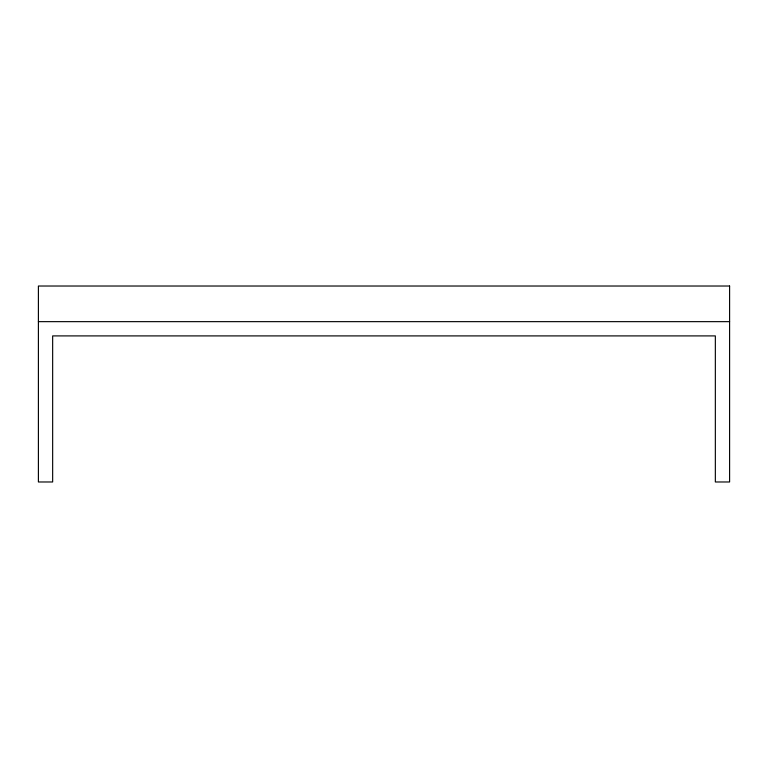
<?xml version="1.0" encoding="UTF-8"?>
<svg xmlns="http://www.w3.org/2000/svg" width="768" height="768" viewBox="0 0 768 768"><rect width="100%" height="100%" fill="white"/><g stroke="black" fill="none" stroke-linecap="round" stroke-linejoin="round"><path stroke-width="1.15" d="M38.4 321.648L729.6 321.648M729.6 286.022L38.4 286.022L38.4 481.978L52.656 481.978L52.656 335.904L715.344 335.904L715.344 481.978L729.6 481.978L729.6 286.022"/></g></svg>
